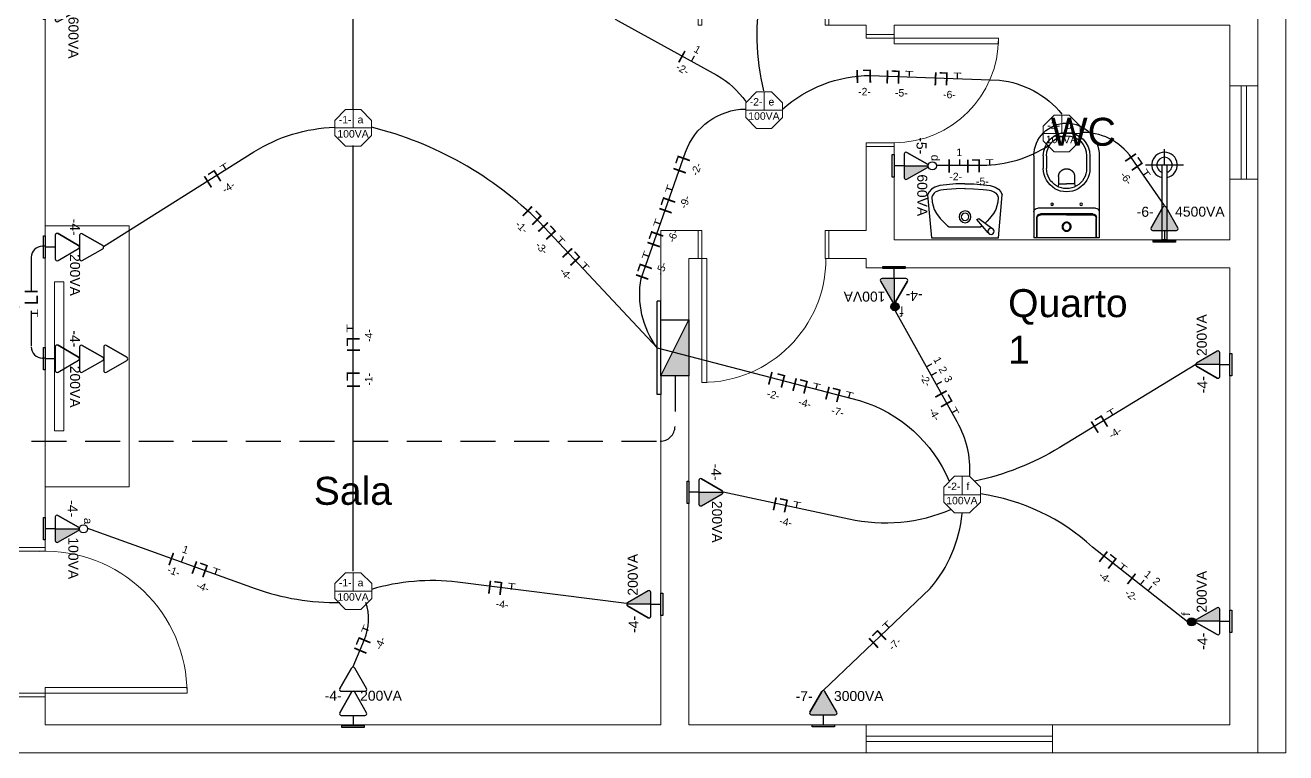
# Model space of a CAD drawing. Header units: millimetres. Extents: x 40 to 176, y -32 to 59.
# Drawn here: x 73.81 to 80.57, y -5.12 to -1.22 of the extents above; entities that cross this region are included whole.
import ezdxf
from ezdxf.enums import TextEntityAlignment as Align

# ---------------------------------------------------------------- set-up
doc = ezdxf.new("R2010")
doc.units = ezdxf.units.MM
doc.linetypes.add('DASHED', pattern=[15, 12, -3])
doc.linetypes.add('HIDDEN', pattern=[0.375, 0.25, -0.125])
doc.layers.get('0').update_dxf_attribs({"lineweight": 30})
for name, color, linetype in [('1 - Circuitos', 7, 'Continuous'), ('22 - Banheiros', 252, 'Continuous'), ('22 - Textos', 7, 'Continuous'), ('5 - Identificadores', 7, 'Continuous'), ('7 - Eletroduto', 6, 'Continuous'), ('8 - Pontos de iluminação', 5, 'Continuous'), ('9 - Pontos de Tomadas', 240, 'Continuous'), ('Pontos de Tomadas', 240, 'Continuous')]:
    doc.layers.add(name, color=color, linetype=linetype)
for name, color, linetype, lineweight in [('21 - Portas', 251, 'Continuous', 9), ('3 - Cozinha', 160, 'Continuous', 20), ('4 - Edificação', 8, 'Continuous', 20), ('6 - Legenda', 7, 'Continuous', 25)]:
    doc.layers.add(name, color=color, linetype=linetype, lineweight=lineweight)
doc.styles.add('Arial0', font='arial.ttf', dxfattribs={"height": 3.14658})
doc.styles.add('SEACAD_Arial', font='arial.ttf')
doc.styles.get("Standard").update_dxf_attribs({"font": 'arial.ttf'})
doc.styles.add('TEXTO_NOMEQUADRO', font='arial.ttf')

# ---------------------------------------------------------------- blocks, each defined once
blk = doc.blocks.new('01lavl91')
at = {"linetype": 'Continuous'}
for p, q in [((0.1253, -0.036), (0.0639, -0.1075)), ((0.0753, -0.1139), (0.1503, -0.0575)), ((-0.085, -0.0692), (0.0857, -0.0692)), ((0.0639, -0.1075), (0.0753, -0.1139))]:
    blk.add_line(p, q, dxfattribs=at)
for points in [[(-0.1997, -0.2393), (-0.1797, -0.0093), (0.1803, -0.0093), (0.2003, -0.2393)], [(-0.1772, -0.2283), (-0.1758, -0.2005), (-0.1652, -0.1606), (-0.1526, -0.1406), (-0.1317, -0.1123), (-0.1188, -0.0991), (-0.106, -0.0859), (-0.0931, -0.074), (-0.085, -0.0692)], [(0.0938, -0.074), (0.0857, -0.0692)], [(0.1779, -0.2283), (0.1765, -0.2005), (0.1659, -0.1606), (0.1533, -0.1406), (0.1323, -0.1123), (0.1195, -0.0991), (0.1091, -0.0885)], [(0.0003, -0.2993), (-0.0477, -0.2981), (-0.0993, -0.2935), (-0.1345, -0.2899), (-0.1613, -0.2816), (-0.1795, -0.2708), (-0.1915, -0.256), (-0.1997, -0.2393)], [(0.0023, -0.2743), (-0.0461, -0.2719), (-0.0975, -0.2686), (-0.1144, -0.2671), (-0.1294, -0.2653), (-0.1385, -0.2633), (-0.151, -0.2586), (-0.1586, -0.2547), (-0.1629, -0.2516), (-0.1647, -0.2496), (-0.1703, -0.2424), (-0.1737, -0.2368), (-0.1772, -0.2283)], [(-0.0016, -0.2743), (0.0468, -0.2719), (0.0982, -0.2686), (0.1151, -0.2671), (0.1301, -0.2653), (0.1391, -0.2633), (0.1517, -0.2586), (0.1593, -0.2547), (0.1635, -0.2516), (0.1653, -0.2496), (0.1709, -0.2424), (0.1744, -0.2368), (0.1779, -0.2283)], [(0.0003, -0.2993), (0.0483, -0.2981), (0.0999, -0.2935), (0.1351, -0.2899), (0.1619, -0.2816), (0.1801, -0.2708), (0.1921, -0.256), (0.2003, -0.2393)]]:
    blk.add_lwpolyline(points, dxfattribs=at)
for centre, radius in [((0.1404, -0.0444), 0.0164), ((0.001, -0.1223), 0.0316), ((0.001, -0.1223), 0.02)]:
    blk.add_circle(centre, radius, dxfattribs=at)
blk = doc.blocks.new('81_P')
at = {"ltscale": 0.05}
for p, q in [((-0.165, 0), (-0.175, 0)), ((-0.175, -0.01), (-0.175, 0)), ((0.175, 0), (0.165, 0))]:
    blk.add_line(p, q, dxfattribs=at)
for p, q in [((0.165, 0), (-0.165, 0)), ((-0.175, -0.44), (-0.175, -0.01)), ((0.175, -0.44), (0.175, -0.01)), ((0.1398, -0.1295), (-0.1398, -0.1295)), ((0, -0.1236), (-0.1384, -0.1236)), ((0, -0.1236), (0.1384, -0.1236)), ((0.155, -0.16), (-0.155, -0.16))]:
    blk.add_line(p, q)
at = {"ltscale": 0.047193}
blk.add_line((0.175, -0.0094), (0.175, 0), dxfattribs=at)
at = {"ltscale": 0.497718}
for p, q in [((-0.1598, -0.01), (-0.1598, -0.1095)), ((0.1598, -0.01), (0.1598, -0.1095))]:
    blk.add_line(p, q, dxfattribs=at)
at = {"ltscale": 0.467891}
for p, q in [((-0.1584, -0.01), (-0.1584, -0.1036)), ((0.1584, -0.01), (0.1584, -0.1036))]:
    blk.add_line(p, q, dxfattribs=at)
at = {"ltscale": 0.078144}
for p, q in [((-0.0429, -0.29), (-0.0455, -0.2746)), ((0.0429, -0.29), (0.0455, -0.2746))]:
    blk.add_line(p, q, dxfattribs=at)
at = {"ltscale": 0.214268}
for p in [(-0.0429, -0.29), (0.0429, -0.29)]:
    blk.add_line(p, (0, -0.29), dxfattribs=at)
at = {"ltscale": 0.197279}
for p, q in [((-0.0429, -0.3295), (-0.0429, -0.29)), ((0.0429, -0.3295), (0.0429, -0.29))]:
    blk.add_line(p, q, dxfattribs=at)
at = {"ltscale": 0.339985}
for p, q in [((-0.125, -0.44), (-0.125, -0.372)), ((-0.1075, -0.44), (-0.1075, -0.372)), ((0.1075, -0.44), (0.1075, -0.372)), ((0.125, -0.44), (0.125, -0.372))]:
    blk.add_line(p, q, dxfattribs=at)
for points in [[(-0.0429, -0.3295), (-0.0428, -0.3307), (-0.0428, -0.332), (-0.0427, -0.3332), (-0.0425, -0.3345), (-0.0424, -0.3357), (-0.0421, -0.3369), (-0.0419, -0.3382), (-0.0416, -0.3394), (-0.0412, -0.3406), (-0.0409, -0.3418), (-0.0405, -0.343), (-0.04, -0.3442), (-0.0395, -0.3453), (-0.039, -0.3465), (-0.0384, -0.3476), (-0.0378, -0.3487), (-0.0372, -0.3498), (-0.0369, -0.3504), (-0.0365, -0.3509), (-0.0362, -0.3515), (-0.0358, -0.352), (-0.0354, -0.3525), (-0.0351, -0.353), (-0.0347, -0.3535), (-0.0343, -0.354), (-0.0339, -0.3545), (-0.0335, -0.355), (-0.0331, -0.3555), (-0.0326, -0.356), (-0.0322, -0.3565), (-0.0318, -0.357), (-0.0313, -0.3574), (-0.0309, -0.3579), (-0.0303, -0.3584)], [(0.0303, -0.3584), (0.0312, -0.3575), (0.0321, -0.3566), (0.033, -0.3556), (0.0338, -0.3547), (0.0346, -0.3537), (0.0354, -0.3526), (0.0361, -0.3516), (0.0368, -0.3505), (0.0374, -0.3494), (0.0381, -0.3483), (0.0386, -0.3472), (0.0392, -0.346), (0.0395, -0.3455), (0.0397, -0.3449), (0.04, -0.3443), (0.0402, -0.3437), (0.0404, -0.3431), (0.0406, -0.3425), (0.0408, -0.3419), (0.041, -0.3413), (0.0412, -0.3407), (0.0414, -0.3401), (0.0415, -0.3395), (0.0417, -0.3389), (0.0418, -0.3383), (0.042, -0.3377), (0.0421, -0.3371), (0.0422, -0.3364), (0.0423, -0.3358), (0.0424, -0.3352), (0.0425, -0.3346), (0.0426, -0.334), (0.0427, -0.3333), (0.0427, -0.3327), (0.0428, -0.3321), (0.0428, -0.3315), (0.0428, -0.3308), (0.0428, -0.3302), (0.0429, -0.3295)], [(-0.0303, -0.3584), (-0.0294, -0.3593), (-0.0284, -0.3602), (-0.0274, -0.361), (-0.0263, -0.3618), (-0.0253, -0.3626), (-0.0242, -0.3633), (-0.0231, -0.364), (-0.022, -0.3647), (-0.0208, -0.3653), (-0.0196, -0.3659), (-0.0184, -0.3665), (-0.0172, -0.367), (-0.016, -0.3675), (-0.0147, -0.368), (-0.0135, -0.3684), (-0.0122, -0.3688), (-0.0116, -0.3689), (-0.0109, -0.3691), (-0.0103, -0.3693), (-0.0096, -0.3694), (-0.009, -0.3695), (-0.0083, -0.3697), (-0.0077, -0.3698), (-0.007, -0.3699), (-0.0063, -0.37), (-0.0057, -0.3701), (-0.005, -0.3702), (-0.0043, -0.3702), (-0.0037, -0.3703), (-0.003, -0.3704), (-0.0023, -0.3704), (-0.0017, -0.3704), (-0.001, -0.3704), (-0.0003, -0.3705), (0, -0.3705)], [(0, -0.3705), (0.0013, -0.3704), (0.0027, -0.3704), (0.004, -0.3703), (0.0053, -0.3701), (0.0067, -0.37), (0.008, -0.3697), (0.0093, -0.3695), (0.0106, -0.3692), (0.0119, -0.3689), (0.0132, -0.3685), (0.0144, -0.3681), (0.0157, -0.3676), (0.0169, -0.3671), (0.0175, -0.3669), (0.0181, -0.3666), (0.0187, -0.3663), (0.0193, -0.3661), (0.0199, -0.3658), (0.0205, -0.3655), (0.0211, -0.3652), (0.0217, -0.3648), (0.0222, -0.3645), (0.0228, -0.3642), (0.0234, -0.3638), (0.0239, -0.3635), (0.0245, -0.3631), (0.025, -0.3628), (0.0255, -0.3624), (0.0261, -0.362), (0.0266, -0.3616), (0.0271, -0.3612), (0.0276, -0.3608), (0.0281, -0.3604), (0.0286, -0.36), (0.0291, -0.3595), (0.0296, -0.3591), (0.0301, -0.3587), (0.0303, -0.3584)]]:
    blk.add_lwpolyline(points)
at = {"linetype": 'DASHED'}
blk.add_circle((0, -0.06), 0.0245, dxfattribs=at)
for centre, radius in [((0, -0.06), 0.02), ((-0.078, -0.18), 0.007), ((0.078, -0.18), 0.007)]:
    blk.add_circle(centre, radius)
for centre, radius, start, end in [((-0.165, -0.01), 0.01, 90, 180.00001), ((-0.1498, -0.01), 0.01, 90, 180.00001), ((-0.1484, -0.01), 0.01, 90, 180.00001), ((0.1484, -0.01), 0.01, 0, 90), ((0.1498, -0.01), 0.01, 0, 90), ((0.165, -0.01), 0.01, 0, 90), ((-0.1398, -0.1095), 0.02, 180.00001, 270), ((-0.1384, -0.1036), 0.02, 180.00001, 270), ((0.1384, -0.1036), 0.02, 270, 0), ((0.1398, -0.1095), 0.02, 270, 0), ((-0.155, -0.14), 0.02, 180.00001, 270), ((0.155, -0.14), 0.02, 270, 0), ((0, -0.372), 0.125, 0, 180.00001), ((0, -0.372), 0.1075, 0, 180.00001), ((0, -0.44), 0.175, 180.00001, 270), ((0, -0.44), 0.125, 180.00001, 270), ((0, -0.44), 0.1075, 180.00001, 270), ((0, -0.44), 0.1075, 270, 0), ((0, -0.44), 0.175, 270, 0), ((0, -0.44), 0.125, 270, 0)]:
    blk.add_arc(centre, radius, start, end)
blk = doc.blocks.new('CHUV')
at = {"ltscale": 0.05}
for p, q in [((0.0027, 0.4455), (0.0027, 0.5407)), ((-0.1103, 0.4455), (0.1156, 0.4455)), ((-0.0106, 0.0003), (-0.0106, 0.4455)), ((0.0156, 0.4455), (0.0156, 0.0003))]:
    blk.add_line(p, q, dxfattribs=at)
at = {"ltscale": 2}
blk.add_line((0.0156, 0.0003), (-0.0106, 0.0003), dxfattribs=at)
at = {"ltscale": 0.05}
for radius, start, end in [(0.076, 279.93583, 260.06417), (0.0459, 286.60149, 253.39851)]:
    blk.add_arc((0.0025, 0.4455), radius, start, end, dxfattribs=at)
blk = doc.blocks.new('TOMADA_ALTA')
at = {"layer": 'Pontos de Tomadas'}
h = blk.add_hatch(color=256, dxfattribs=at)
h.dxf.hatch_style = 1
h.paths.add_polyline_path([(0.0636, 0.0536, 0.577243), (0.072, 0.0682), (0.0084, 0.1784, 0.577564), (-0.0084, 0.1784), (-0.072, 0.0682, 0.577243), (-0.0636, 0.0536)])
for p, q in [((-0.072, 0.0682), (-0.0084, 0.1784)), ((-0.0084, 0.1784), (-0.072, 0.0682)), ((-0.0084, 0.1784), (-0.072, 0.0682)), ((0.072, 0.0682), (0.0084, 0.1784)), ((-0.0636, 0.0536), (0.0636, 0.0536)), ((-0.06, -0.01), (-0.06, 0)), ((-0.06, 0), (0, 0)), ((0, 0.0536), (0, 0)), ((0, 0), (0.06, 0)), ((0.06, 0), (0.06, -0.01)), ((0.06, -0.01), (-0.06, -0.01))]:
    blk.add_line(p, q, dxfattribs=at)
for centre, start, end in [((0, 0.1735), 29.98164, 150.01836), ((-0.0636, 0.0634), 150.01836, 270), ((0.0636, 0.0634), 270, 29.98164)]:
    blk.add_arc(centre, 0.00975, start, end, dxfattribs=at)
at = {"layer": '5 - Identificadores', "color": 7, "style": 'Arial0'}
for tag, p in [('-N-', (-0.1488, 0.1269)), ('VA', (0.0571, 0.1277))]:
    blk.add_attdef(tag, p, '', height=0.0534, dxfattribs=at)
blk = doc.blocks.new('LAMPADA_TETO')
at = {"layer": '8 - Pontos de iluminação', "color": 5, "linetype": 'Continuous', "lineweight": 15, "true_color": 0x000005}
blk.add_lwpolyline([(0.0401, 0.0986), (-0.0412, 0.0986), (-0.0986, 0.0401), (-0.0986, -0.0395), (-0.0412, -0.098), (0.0401, -0.098), (0.0986, -0.0395), (0.0986, 0.0401)], close=True, dxfattribs=at)
for points in [[(0, 0), (0, 0.0986), (0, 0.0986)], [(0.0986, 0), (-0.0986, 0), (-0.0986, 0)]]:
    blk.add_lwpolyline(points, dxfattribs=at)
at = {"layer": '5 - Identificadores', "ltscale": 0.8}
blk.add_attdef('-N-', (-0.0775, 0.0247), '', height=0.04, dxfattribs=at)
at = {"layer": '5 - Identificadores', "ltscale": 0.8, "flags": 4}
blk.add_attdef('I', (0.0233, 0.025), '', height=0.04, dxfattribs=at)
blk.add_attdef('S-VA', text='', height=0.04, dxfattribs=at).set_placement((-0.0012, -0.0514), align=Align.CENTER)
blk = doc.blocks.new('TOMADA MEDIA')
at = {"layer": '9 - Pontos de Tomadas'}
h = blk.add_hatch(color=256, dxfattribs=at)
h.dxf.hatch_style = 1
h.paths.add_polyline_path([(0.0084, 0.1784, 0.268035), (0, 0.1833), (0, 0.0536), (0.0636, 0.0536, 0.577243), (0.072, 0.0682)])
for p, q in [((-0.072, 0.0682), (-0.0084, 0.1784)), ((-0.0084, 0.1784), (-0.072, 0.0682)), ((-0.0084, 0.1784), (-0.072, 0.0682)), ((0, 0.0536), (0, 0.1833)), ((0.072, 0.0682), (0.0084, 0.1784)), ((-0.0636, 0.0536), (0.0636, 0.0536)), ((-0.06, -0.01), (-0.06, 0)), ((-0.06, 0), (0, 0)), ((0, 0.0536), (0, 0)), ((0, 0), (0.06, 0)), ((0.06, 0), (0.06, -0.01)), ((0.06, -0.01), (-0.06, -0.01))]:
    blk.add_line(p, q, dxfattribs=at)
for centre, start, end in [((0, 0.1735), 29.98164, 150.01836), ((-0.0636, 0.0634), 150.01836, 270), ((0.0636, 0.0634), 270, 29.98164)]:
    blk.add_arc(centre, 0.00975, start, end, dxfattribs=at)
at = {"layer": '5 - Identificadores', "color": 7, "style": 'Arial0'}
for tag, p in [('-N-', (-0.1533, 0.1203)), ('VA', (0.046, 0.1242))]:
    blk.add_attdef(tag, p, '', height=0.0534, dxfattribs=at)
blk = doc.blocks.new('CIRCUITO_TOMADA')
at = {"layer": '1 - Circuitos', "color": 1}
blk.add_attdef('I', (-0.074, -0.0364), '', height=0.07, dxfattribs=at)
at = {"layer": '1 - Circuitos', "color": 5}
blk.add_attdef('L', (0.0122, 0.035), '', height=0.07, rotation=180, dxfattribs=at)
at = {"layer": '1 - Circuitos', "color": 7, "width": 1.5}
blk.add_attdef('T', (0.0337, 0.0003), '', height=0.035, dxfattribs=at)
at = {"layer": '5 - Identificadores', "ltscale": 0.8}
blk.add_attdef('-N-', (-0.0167, -0.1035), '', height=0.04, dxfattribs=at)
blk = doc.blocks.new('FASE_RETORNO')
at = {"layer": '1 - Circuitos', "color": 1}
blk.add_attdef('I', (-0.014, -0.0359), '', height=0.07, dxfattribs=at)
at = {"layer": '1 - Circuitos', "color": 3, "width": 1.5}
blk.add_attdef('I', (0.0462, 0.0004), '', height=0.035, dxfattribs=at)
at = {"layer": '5 - Identificadores', "ltscale": 0.8}
for tag, p in [('R', (0.0387, 0.0527)), ('-N-', (0.0004, -0.0772))]:
    blk.add_attdef(tag, p, '', height=0.04, dxfattribs=at)
blk = doc.blocks.new('TOMADA BAIXA')
at = {"layer": '9 - Pontos de Tomadas'}
for p, q in [((-0.072, 0.0682), (-0.0084, 0.1784)), ((-0.0084, 0.1784), (-0.072, 0.0682)), ((-0.0084, 0.1784), (-0.072, 0.0682)), ((0.072, 0.0682), (0.0084, 0.1784)), ((-0.0636, 0.0536), (0.0636, 0.0536)), ((-0.06, -0.01), (-0.06, 0)), ((-0.06, 0), (0, 0)), ((0, 0.0536), (0, 0)), ((0, 0), (0.06, 0)), ((0.06, 0), (0.06, -0.01)), ((0.06, -0.01), (-0.06, -0.01))]:
    blk.add_line(p, q, dxfattribs=at)
for centre, start, end in [((0, 0.1735), 29.98164, 150.01836), ((-0.0636, 0.0634), 150.01836, 270), ((0.0636, 0.0634), 270, 29.98164)]:
    blk.add_arc(centre, 0.00975, start, end, dxfattribs=at)
at = {"layer": '5 - Identificadores', "color": 7, "style": 'Arial0'}
for tag, p in [('-N-', (-0.1524, 0.1329)), ('VA', (0.0376, 0.1329))]:
    blk.add_attdef(tag, p, '', height=0.0534, dxfattribs=at)
blk = doc.blocks.new('CIRCUITO_LAMPADA')
at = {"layer": '1 - Circuitos', "color": 1}
blk.add_attdef('I', (-0.0831, -0.0365), '', height=0.07, dxfattribs=at)
at = {"layer": '1 - Circuitos', "color": 5}
blk.add_attdef('L', (0.0125, 0.035), '', height=0.07, rotation=180, dxfattribs=at)
at = {"layer": '5 - Identificadores', "ltscale": 0.8}
blk.add_attdef('-N-', (-0.066, -0.103), '', height=0.04, dxfattribs=at)
blk = doc.blocks.new('CIRCUITO_3W_INTERRUPTOR')
at = {"layer": '1 - Circuitos', "color": 1}
blk.add_attdef('I', (-0.0712, -0.0364), '', height=0.07, dxfattribs=at)
at = {"layer": '1 - Circuitos', "color": 3, "width": 1.5}
for p in [(-0.0109, -0.0001), (0.0415, 0.0004)]:
    blk.add_attdef('I', p, '', height=0.035, dxfattribs=at)
at = {"layer": '5 - Identificadores', "ltscale": 0.8}
for tag, p in [('R', (-0.0185, 0.0522)), ('R', (0.0409, 0.0518)), ('-N-', (-0.0373, -0.0917))]:
    blk.add_attdef(tag, p, '', height=0.04, dxfattribs=at)
blk = doc.blocks.new('CIRCUITO_3W_RETORNOS')
at = {"layer": '1 - Circuitos', "color": 3, "width": 1.5}
for p in [(-0.0629, -0.0004), (-0.0104, 0.0001), (0.0461, 0.0006)]:
    blk.add_attdef('I', p, '', height=0.035, dxfattribs=at)
at = {"layer": '5 - Identificadores', "ltscale": 0.8}
for tag, p in [('R', (-0.0704, 0.0519)), ('R', (-0.011, 0.0515)), ('R', (0.0456, 0.052)), ('-N-', (-0.0269, -0.0561))]:
    blk.add_attdef(tag, p, '', height=0.04, dxfattribs=at)
blk = doc.blocks.new('*U210')
at = {"layer": '9 - Pontos de Tomadas'}
h = blk.add_hatch(color=256, dxfattribs=at)
h.dxf.hatch_style = 1
h.paths.add_polyline_path([(0.0084, 0.1784, 0.268035), (0, 0.1833), (0, 0.0536), (0.0636, 0.0536, 0.577243), (0.072, 0.0682)])
for p, q in [((-0.072, 0.0682), (-0.0084, 0.1784)), ((-0.0084, 0.1784), (-0.072, 0.0682)), ((-0.0084, 0.1784), (-0.072, 0.0682)), ((0, 0.0536), (0, 0.1833)), ((0.072, 0.0682), (0.0084, 0.1784)), ((-0.0636, 0.0536), (0.0636, 0.0536)), ((-0.06, -0.01), (-0.06, 0)), ((-0.06, 0), (0, 0)), ((0, 0.0536), (0, 0)), ((0, 0), (0.06, 0)), ((0.06, 0), (0.06, -0.01)), ((0.06, -0.01), (-0.06, -0.01))]:
    blk.add_line(p, q, dxfattribs=at)
for centre, start, end in [((0, 0.1735), 29.98164, 150.01836), ((-0.0636, 0.0634), 150.01836, 270), ((0.0636, 0.0634), 270, 29.98164)]:
    blk.add_arc(centre, 0.00975, start, end, dxfattribs=at)
at = {"layer": '5 - Identificadores', "color": 7, "style": 'Arial0'}
for tag, p in [('-N-', (-0.1533, 0.1203)), ('VA', (0.046, 0.1242))]:
    blk.add_attdef(tag, p, '', height=0.0534, dxfattribs=at)

msp = doc.modelspace()

# ---------------------------------------------------------------- hatches: boundary and pattern name
at = {"layer": '7 - Eletroduto'}
h = msp.add_hatch(color=256, dxfattribs=at)
h.dxf.hatch_style = 1
h.paths.add_polyline_path([(77.3708, -3.0975), (77.3708, -2.7975), (77.2208, -3.0975)])
at = {"layer": '9 - Pontos de Tomadas'}
h = msp.add_hatch(color=256, dxfattribs=at)
h.dxf.hatch_style = 1
h.paths.add_polyline_path([(78.4536, -2.7268, 1), (78.4976, -2.7268, 1)])
h = msp.add_hatch(color=256, dxfattribs=at)
h.dxf.hatch_style = 1
h.paths.add_polyline_path([(80.0439, -4.4155, 1), (80.0879, -4.4155, 1)])

# ---------------------------------------------------------------- linework, layer by layer
at = {"layer": '21 - Portas'}
for p, q in [((80.3308, -1.5427), (80.3308, -2.0427)), ((80.3608, -1.5427), (80.3608, -2.0427)), ((78.3208, -5.0277), (79.3208, -5.0277)), ((78.3208, -5.0577), (79.3208, -5.0577))]:
    msp.add_line(p, q, dxfattribs=at)
for points in [[(77.4208, -1.0677), (77.4208, -1.2177), (77.4408, -1.2177), (77.4408, -1.0677)], [(78.1008, -1.0677), (78.1008, -1.2177), (78.1208, -1.2177), (78.1208, -1.0677)], [(78.4708, -1.2677), (78.3208, -1.2677), (78.3208, -1.2877), (78.4708, -1.2877)], [(78.4708, -1.2877), (78.4708, -1.3177), (79.0308, -1.3177), (79.0308, -1.2877)], [(80.2708, -1.5427), (80.2708, -2.0427), (80.4208, -2.0427), (80.4208, -1.5427)], [(78.4708, -1.8477), (78.3208, -1.8477), (78.3208, -1.8677), (78.4708, -1.8677)], [(77.4208, -2.4677), (77.4208, -2.3177), (77.4408, -2.3177), (77.4408, -2.4677)], [(78.1008, -2.4677), (78.1008, -2.3177), (78.1208, -2.3177), (78.1208, -2.4677)], [(77.4408, -2.4677), (77.4671, -2.4677), (77.4671, -3.1327), (77.4408, -3.1327)], [(73.9208, -4.0377), (73.7708, -4.0377), (73.7708, -4.0177), (73.9208, -4.0177)], [(73.9208, -4.8177), (73.7708, -4.8177), (73.7708, -4.7977), (73.9208, -4.7977)], [(73.9208, -4.7977), (73.9208, -4.7677), (74.6808, -4.7677), (74.6808, -4.7977)], [(78.3208, -5.1177), (79.3208, -5.1177), (79.3208, -4.9677), (78.3208, -4.9677)]]:
    msp.add_lwpolyline(points, close=True, dxfattribs=at)
for centre, radius, start, end in [((78.4708, -1.2877), 0.56, 270, 0), ((77.4408, -2.4677), 0.665, 270, 0), ((73.9208, -4.7977), 0.76, 0, 92.26226)]:
    msp.add_arc(centre, radius, start, end, dxfattribs=at)
at = {"layer": '3 - Cozinha'}
for points in [[(74.3708, -3.6927), (74.3708, -2.2927), (73.9208, -2.2927), (73.9208, -3.6927)], [(74.0208, -3.3927), (74.0208, -2.5927), (73.9708, -2.5927), (73.9708, -3.3927)]]:
    msp.add_lwpolyline(points, close=True, dxfattribs=at)
at = {"layer": '4 - Edificação'}
for p, q in [((80.4208, 1.8823), (80.4208, -4.9677)), ((73.9208, -4.0177), (73.9208, 1.7323)), ((78.1208, -1.2177), (78.3208, -1.2177)), ((78.3208, -1.2177), (78.3208, -1.2677)), ((78.4708, -1.2177), (80.2708, -1.2177)), ((78.4708, -1.2177), (78.4708, -1.2677)), ((80.2708, -1.2177), (80.2708, -2.3677)), ((78.3208, -1.8677), (78.3208, -2.3177)), ((78.4708, -1.8677), (78.4708, -2.3677)), ((77.2208, -4.9677), (77.2208, -2.3177)), ((77.2208, -2.3177), (77.4208, -2.3177)), ((77.4208, -2.3177), (77.4208, -2.4677)), ((78.1208, -2.3177), (78.3208, -2.3177)), ((80.2708, -2.3677), (78.4708, -2.3677)), ((77.4208, -2.4677), (77.3708, -2.4677)), ((77.3708, -2.4677), (77.3708, -4.9677)), ((78.1208, -2.4677), (78.3208, -2.4677)), ((78.3208, -2.4677), (78.3208, -2.5177)), ((78.3208, -2.5177), (80.2708, -2.5177)), ((80.2708, -2.5177), (80.2708, -4.9677)), ((73.9208, -4.0177), (73.7708, -4.0177)), ((73.7708, -4.8177), (73.9208, -4.8177)), ((73.9208, -4.8177), (73.9208, -4.9677)), ((73.9208, -4.9677), (77.2208, -4.9677)), ((76.1708, -4.9677), (76.1708, -4.9677)), ((77.3708, -4.9677), (80.2708, -4.9677)), ((80.4208, -4.9677), (80.4208, -5.1177)), ((55.6708, -5.1177), (80.4208, -5.1177))]:
    msp.add_line(p, q, dxfattribs=at)
msp.add_lwpolyline([(53.5708, -5.1177), (80.5708, -5.1177), (80.5708, 2.8823), (53.5708, 2.8823)], close=True, dxfattribs=at)
at = {"layer": '7 - Eletroduto'}
for p, q in [((73.9208, -2.4019), (73.9058, -2.4019)), ((77.2208, -2.6975), (77.2008, -2.6975)), ((77.2008, -3.1975), (77.2008, -2.6975)), ((77.2208, -2.7975), (77.2208, -2.6975)), ((77.2208, -3.0975), (77.2208, -2.7975)), ((77.2208, -2.7975), (77.3708, -2.7975)), ((77.2208, -3.0975), (77.3708, -2.7975)), ((77.3708, -2.7975), (77.3708, -3.0975)), ((73.9208, -3.0019), (73.9058, -3.0019)), ((77.3708, -3.0975), (77.2208, -3.0975)), ((77.2208, -3.0975), (77.2208, -3.1975)), ((77.2208, -3.1975), (77.2008, -3.1975))]:
    msp.add_line(p, q, dxfattribs=at)
at = {"layer": '7 - Eletroduto', "linetype": 'HIDDEN', "ltscale": 0.75}
for p, q in [((73.8458, -2.4619), (73.8458, -2.9419)), ((77.2967, -3.1012), (77.2967, -3.3679)), ((70.3967, -3.4479), (77.2167, -3.4479))]:
    msp.add_line(p, q, dxfattribs=at)
at = {"layer": '7 - Eletroduto'}
for points in [[(77.7736, -1.5687, -0.110493), (77.7611, -1.03), (77.9916, -0.2708, -0.333735), (78.728, 0.3309, -114.141172)], [(76.9935, -1.0045, 0.589032), (76.9927, -1.1946), (77.5215, -1.4851, -0.106433), (77.6756, -1.6272, -0.266852)], [(77.8728, -1.667, -0.179447), (78.3432, -1.4866), (79.0353, -1.5121, -0.196648), (79.3708, -1.6941, 0.087616)], [(77.2008, -2.9475, -0.206387), (77.1152, -2.5746), (77.353, -1.8989, -0.314386), (77.6756, -1.667, 2.399391)], [(74.2337, -2.4033), (75.0393, -1.8968, -0.133381), (75.4724, -1.7647, 2.343507)], [(77.2008, -2.9475), (76.5709, -2.2734, 0.136065), (75.6695, -1.7647, -3.420166)], [(79.9208, -2.1844), (79.7443, -1.9288, 0.25816), (79.4694, -1.7924, -1.805639)], [(78.6981, -1.9677), (78.9445, -1.9677, 0.145834), (79.3009, -1.8615, -0.298007)], [(78.4774, -2.7487), (78.8079, -3.3422, -0.140255), (78.8756, -3.6317)], [(77.2008, -2.9475), (78.2863, -3.2296, -0.225243), (78.7656, -3.6612, 0.344098)], [(80.0885, -3.036), (79.3565, -3.4824, -0.085772), (78.9048, -3.661, -5.004622)], [(77.5541, -3.7185), (78.2277, -3.8631, 0.159269), (78.7782, -3.812, 0.92046)], [(80.0439, -4.4155), (79.5348, -4.015, 0.150566), (78.9339, -3.7297, -1.35805)], [(78.0918, -4.7844), (78.6643, -4.2378, 0.155591), (78.8358, -3.835, 5.20663)], [(74.1477, -3.9133), (75.0455, -4.2365, 0.0915), (75.5009, -4.3115, -0.009714)], [(77.0375, -4.3177), (76.13, -4.2035, 0.105119), (75.6694, -4.2424, 0.74224)], [(75.5708, -4.6547), (75.6319, -4.5101, 0.18066), (75.6402, -4.3115, -1.378536)]]:
    msp.add_lwpolyline(points, format="xyb", dxfattribs=at)
for points in [[(75.5709, -1.6662), (75.5709, 0.2343)], [(75.5708, -4.1441), (75.5708, -1.8628)]]:
    msp.add_lwpolyline(points, dxfattribs=at)
for centre, start, end in [((73.9058, -2.4619), 90, 180), ((73.9058, -2.9419), 180, 270)]:
    msp.add_arc(centre, 0.06, start, end, dxfattribs=at)
at = {"layer": '7 - Eletroduto', "linetype": 'HIDDEN', "ltscale": 0.75}
msp.add_arc((77.2167, -3.3679), 0.08, 270, 0, dxfattribs=at)
at = {"layer": '9 - Pontos de Tomadas'}
for p, q in [((74.1044, -2.3436), (74.1044, -2.4707)), ((74.119, -2.3352), (74.2291, -2.3987)), ((74.2291, -2.3987), (74.119, -2.3352)), ((74.2291, -2.3987), (74.119, -2.3352)), ((74.119, -2.4792), (74.2291, -2.4156)), ((74.1045, -2.9422), (74.1045, -3.0693)), ((74.1191, -2.9338), (74.2292, -2.9973)), ((74.2292, -2.9973), (74.1191, -2.9338)), ((74.2292, -2.9973), (74.1191, -2.9338)), ((74.2341, -2.9422), (74.2341, -3.0693)), ((74.2487, -2.9338), (74.3589, -2.9973)), ((74.3589, -2.9973), (74.2487, -2.9338)), ((74.3589, -2.9973), (74.2487, -2.9338)), ((74.1191, -3.0778), (74.2292, -3.0142)), ((74.2487, -3.0778), (74.3589, -3.0142)), ((75.4992, -4.7736), (75.5627, -4.6634)), ((75.5627, -4.6634), (75.4992, -4.7736)), ((75.5627, -4.6634), (75.4992, -4.7736)), ((75.6432, -4.7736), (75.5796, -4.6634)), ((75.5076, -4.7882), (75.6347, -4.7882))]:
    msp.add_line(p, q, dxfattribs=at)
for centre in [(78.6765, -1.9715), (78.4756, -2.7268), (74.126, -3.9171), (80.0659, -4.4155)]:
    msp.add_circle(centre, 0.022, dxfattribs=at)
for centre, start, end in [((74.1141, -2.3436), 60.01836, 180), ((74.2243, -2.4072), 299.98164, 60.01836), ((74.1141, -2.4707), 180, 299.98164), ((74.1142, -2.9422), 60.01836, 180), ((74.2439, -2.9422), 60.01836, 180), ((74.2244, -3.0058), 299.98164, 60.01836), ((74.354, -3.0058), 299.98164, 60.01836), ((74.1142, -3.0693), 180, 299.98164), ((74.2439, -3.0693), 180, 299.98164), ((75.5712, -4.6683), 29.98164, 150.01836), ((75.5076, -4.7785), 150.01836, 270), ((75.6347, -4.7785), 270, 29.98164)]:
    msp.add_arc(centre, 0.00975, start, end, dxfattribs=at)

# ---------------------------------------------------------------- block references
at = {"layer": '22 - Banheiros', "xscale": -1, "rotation": 180}
for name, p in [('81_P', (79.3958, -2.3577)), ('01lavl91', (78.8505, -2.3669))]:
    msp.add_blockref(name, p, dxfattribs=at)
at = {"layer": '22 - Banheiros', "xscale": 0.900000000000091, "yscale": 0.900000000000091, "zscale": 0.900000000000091}
msp.add_blockref('CHUV', (79.9185, -2.3679), dxfattribs=at)
at = {"layer": '6 - Legenda', "color": 142}
msp.add_blockref('TOMADA_ALTA', (79.9205, -2.3714), dxfattribs=at).add_auto_attribs({'-N-': '-6-', 'VA': '4500VA'})
at = {"layer": '9 - Pontos de Tomadas', "color": 142}
for name, p, rotation, values in [('TOMADA MEDIA', (73.9212, -1.1264), 270, {'VA': '600VA', '-N-': '-3-'}), ('CIRCUITO_LAMPADA', (78.3435, -1.4903), 0.6345797579992773, {'-N-': '-2-', 'L': 'L', 'I': 'I'}), ('CIRCUITO_TOMADA', (78.4957, -1.4959), 357.8926342800389, {'T': 'T', '-N-': '-5-', 'L': 'L', 'I': 'I'}), ('CIRCUITO_TOMADA', (78.7537, -1.5054), 357.8926342800389, {'T': 'T', '-N-': '-6-', 'L': 'L', 'I': 'I'}), ('*U210', (78.4712, -1.9714), 270, {'VA': '600VA', '-N-': '-5-'}), ('CIRCUITO_TOMADA', (74.8434, -2.0239), 32.15713017007318, {'T': 'T', '-N-': '-4-', 'L': 'L', 'I': 'I'}), ('CIRCUITO_LAMPADA', (77.3432, -1.9314), 70.61071136019817, {'-N-': '-2-', 'L': 'L', 'I': 'I'}), ('CIRCUITO_TOMADA', (79.7745, -1.9757), 304.625668045045, {'T': 'T', '-N-': '-6-', 'L': 'L', 'I': 'I'}), ('CIRCUITO_TOMADA', (77.2648, -2.1542), 70.61071136019817, {'T': 'T', '-N-': '-9-', 'L': 'L', 'I': 'I'}), ('CIRCUITO_LAMPADA', (76.5561, -2.2623), 315.69029502995, {'-N-': '-1-', 'L': 'L', 'I': 'I'}), ('TOMADA BAIXA', (73.9211, -2.407), 270, {'VA': '200VA', '-N-': '-4-'}), ('CIRCUITO_TOMADA', (76.6321, -2.3423), 313.0640335504409, {'T': 'T', '-N-': '-3-', 'L': 'L', 'I': 'I'}), ('CIRCUITO_TOMADA', (77.2009, -2.3359), 70.61071136019817, {'T': 'T', '-N-': '-6-', 'L': 'L', 'I': 'I'}), ('CIRCUITO_TOMADA', (76.762, -2.4813), 313.0640335504409, {'T': 'T', '-N-': '-4-', 'L': 'L', 'I': 'I'}), ('CIRCUITO_TOMADA', (77.1396, -2.5099), 70.61071136019817, {'T': 'T', '-N-': '-5-', 'L': 'L', 'I': 'I'}), ('TOMADA MEDIA', (78.4707, -2.5214), 180, {'VA': '100VA', '-N-': '-4-'}), ('CIRCUITO_TOMADA', (73.8462, -2.7056), 270, {'T': 'T', '-N-': '-4-', 'L': 'L', 'I': 'I'}), ('TOMADA MEDIA', (80.2712, -3.0369), 89.99999999999991, {'VA': '200VA', '-N-': '-4-'}), ('CIRCUITO_TOMADA', (75.5712, -2.8985), 90.00000000000001, {'T': 'T', '-N-': '-4-', 'L': 'L', 'I': 'I'}), ('TOMADA BAIXA', (73.9212, -3.0056), 270, {'VA': '200VA', '-N-': '-4-'}), ('CIRCUITO_LAMPADA', (75.5712, -3.0835), 90.00000000000001, {'-N-': '-1-', 'L': 'L', 'I': 'I'}), ('CIRCUITO_LAMPADA', (77.8755, -3.1264), 345.4320162759371, {'-N-': '-2-', 'L': 'L', 'I': 'I'}), ('CIRCUITO_TOMADA', (77.9968, -3.158), 345.4320162759371, {'T': 'T', '-N-': '-4-', 'L': 'L', 'I': 'I'}), ('CIRCUITO_TOMADA', (78.1729, -3.2037), 345.4320162759371, {'T': 'T', '-N-': '-7-', 'L': 'L', 'I': 'I'}), ('CIRCUITO_TOMADA', (78.7529, -3.2466), 299.1172623212797, {'T': 'T', '-N-': '-4-', 'L': 'L', 'I': 'I'}), ('CIRCUITO_TOMADA', (79.5976, -3.3392), 31.37571757837303, {'T': 'T', '-N-': '-4-', 'L': 'L', 'I': 'I'}), ('TOMADA MEDIA', (77.3712, -3.7214), 270, {'VA': '200VA', '-N-': '-4-'}), ('TOMADA MEDIA', (73.9207, -3.917), 270, {'VA': '100VA', '-N-': '-4-'}), ('CIRCUITO_TOMADA', (77.8912, -3.7945), 347.8853000951764, {'T': 'T', '-N-': '-4-', 'L': 'L', 'I': 'I'}), ('TOMADA MEDIA', (77.2212, -4.3214), 90.00000000000026, {'VA': '200VA', '-N-': '-4-'}), ('CIRCUITO_TOMADA', (79.6409, -4.1027), 321.8080858930248, {'T': 'T', '-N-': '-4-', 'L': 'L', 'I': 'I'}), ('CIRCUITO_TOMADA', (74.7778, -4.1437), 340.2010363283565, {'T': 'T', '-N-': '-4-', 'L': 'L', 'I': 'I'}), ('TOMADA MEDIA', (80.2712, -4.4123), 90.00000000000001, {'VA': '200VA', '-N-': '-4-'}), ('CIRCUITO_TOMADA', (76.3632, -4.2365), 352.828116360341, {'T': 'T', '-N-': '-4-', 'L': 'L', 'I': 'I'}), ('CIRCUITO_TOMADA', (75.6322, -4.5138), 67.12280311592305, {'T': 'T', '-N-': '-4-', 'L': 'L', 'I': 'I'}), ('CIRCUITO_TOMADA', (78.404, -4.4863), 43.66972824369753, {'T': 'T', '-N-': '-7-', 'L': 'L', 'I': 'I'})]:
    msp.add_blockref(name, p, dxfattribs=dict(at, rotation=rotation)).add_auto_attribs(values)
ref = msp.add_blockref('FASE_RETORNO', (77.3343, -1.3858), dxfattribs=dict(at, rotation=331.2191737973231))
ref.add_attrib('R', '1', (77.3935, -1.3582), dxfattribs={"layer": '5 - Identificadores', "ltscale": 0.8, "height": 0.04, "rotation": 331.21917})
ref.add_attrib('-N-', '-2-', (77.2974, -1.4537), dxfattribs={"layer": '5 - Identificadores', "ltscale": 0.8, "height": 0.04, "rotation": 331.21917})
ref.add_attrib('I', 'I', (77.375, -1.4077), dxfattribs={"layer": '1 - Circuitos', "color": 3, "height": 0.035, "rotation": 331.21917, "width": 1.5})
ref.add_attrib('I', 'I', (77.3047, -1.4105), dxfattribs={"layer": '1 - Circuitos', "color": 1, "height": 0.07, "rotation": 331.21917})
ref = msp.add_blockref('LAMPADA_TETO', (77.7746, -1.6732), dxfattribs=at)
ref.add_attrib('-N-', '-2-', (77.6972, -1.6485), dxfattribs={"layer": '5 - Identificadores', "ltscale": 0.8, "height": 0.04})
ref.add_attrib('I', 'e', (77.7979, -1.6482), dxfattribs={"layer": '5 - Identificadores', "ltscale": 0.8, "height": 0.04})
ref.add_attrib('S-VA', '100VA', dxfattribs={"layer": '5 - Identificadores', "ltscale": 0.8, "height": 0.04}).set_placement((77.7734, -1.7246), align=Align.CENTER)
ref = msp.add_blockref('LAMPADA_TETO', (75.5718, -1.7685), dxfattribs=at)
ref.add_attrib('-N-', '-1-', (75.4943, -1.7438), dxfattribs={"layer": '5 - Identificadores', "ltscale": 0.8, "height": 0.04})
ref.add_attrib('I', 'a', (75.5951, -1.7434), dxfattribs={"layer": '5 - Identificadores', "ltscale": 0.8, "height": 0.04})
ref.add_attrib('S-VA', '100VA', dxfattribs={"layer": '5 - Identificadores', "ltscale": 0.8, "height": 0.04}).set_placement((75.5706, -1.8199), align=Align.CENTER)
ref = msp.add_blockref('LAMPADA_TETO', (79.3697, -1.7986), dxfattribs=at)
ref.add_attrib('-N-', '-2-', (79.2923, -1.7739), dxfattribs={"layer": '5 - Identificadores', "ltscale": 0.8, "height": 0.04})
ref.add_attrib('I', 'd', (79.393, -1.7735), dxfattribs={"layer": '5 - Identificadores', "ltscale": 0.8, "height": 0.04})
ref.add_attrib('S-VA', '100VA', dxfattribs={"layer": '5 - Identificadores', "ltscale": 0.8, "height": 0.04}).set_placement((79.3685, -1.85), align=Align.CENTER)
ref = msp.add_blockref('FASE_RETORNO', (78.7668, -1.9714), dxfattribs=at)
ref.add_attrib('R', '1', (78.8055, -1.9187), dxfattribs={"layer": '5 - Identificadores', "ltscale": 0.8, "height": 0.04})
ref.add_attrib('-N-', '-2-', (78.7672, -2.0486), dxfattribs={"layer": '5 - Identificadores', "ltscale": 0.8, "height": 0.04})
ref.add_attrib('I', 'I', (78.813, -1.971), dxfattribs={"layer": '1 - Circuitos', "color": 3, "height": 0.035, "width": 1.5})
ref.add_attrib('I', 'I', (78.7528, -2.0072), dxfattribs={"layer": '1 - Circuitos', "color": 1, "height": 0.07})
for name, p, values in [('CIRCUITO_TOMADA', (78.927, -1.9714), {'T': 'T', '-N-': '-5-', 'L': 'L', 'I': 'I'}), ('TOMADA BAIXA', (75.5712, -4.9714), {'VA': '200VA', '-N-': '-4-'}), ('TOMADA_ALTA', (78.0918, -4.9677), {'-N-': '-7-', 'VA': '3000VA'})]:
    msp.add_blockref(name, p, dxfattribs=at).add_auto_attribs(values)
ref = msp.add_blockref('CIRCUITO_3W_RETORNOS', (78.6689, -3.0956), dxfattribs=dict(at, rotation=299.1172623212796))
ref.add_attrib('I', 'I', (78.6919, -3.1357), dxfattribs={"layer": '1 - Circuitos', "color": 3, "height": 0.035, "rotation": 299.11726, "width": 1.5})
ref.add_attrib('R', '3', (78.7365, -3.1102), dxfattribs={"layer": '5 - Identificadores', "ltscale": 0.8, "height": 0.04, "rotation": 299.11726})
ref.add_attrib('I', 'I', (78.638, -3.0409), dxfattribs={"layer": '1 - Circuitos', "color": 3, "height": 0.035, "rotation": 299.11726, "width": 1.5})
ref.add_attrib('-N-', '-2-', (78.6068, -3.0995), dxfattribs={"layer": '5 - Identificadores', "ltscale": 0.8, "height": 0.04, "rotation": 299.11726})
ref.add_attrib('R', '1', (78.68, -3.0089), dxfattribs={"layer": '5 - Identificadores', "ltscale": 0.8, "height": 0.04, "rotation": 299.11726})
ref.add_attrib('I', 'I', (78.6639, -3.0865), dxfattribs={"layer": '1 - Circuitos', "color": 3, "height": 0.035, "rotation": 299.11726, "width": 1.5})
ref.add_attrib('R', '2', (78.7085, -3.061), dxfattribs={"layer": '5 - Identificadores', "ltscale": 0.8, "height": 0.04, "rotation": 299.11726})
ref = msp.add_blockref('LAMPADA_TETO', (78.8358, -3.7343), dxfattribs=at)
ref.add_attrib('-N-', '-2-', (78.7583, -3.7096), dxfattribs={"layer": '5 - Identificadores', "ltscale": 0.8, "height": 0.04})
ref.add_attrib('I', 'f', (78.8591, -3.7093), dxfattribs={"layer": '5 - Identificadores', "ltscale": 0.8, "height": 0.04})
ref.add_attrib('S-VA', '100VA', dxfattribs={"layer": '5 - Identificadores', "ltscale": 0.8, "height": 0.04}).set_placement((78.8346, -3.7857), align=Align.CENTER)
ref = msp.add_blockref('FASE_RETORNO', (74.5969, -4.0786), dxfattribs=dict(at, rotation=340.2010363283565))
ref.add_attrib('R', '1', (74.6512, -4.0422), dxfattribs={"layer": '5 - Identificadores', "ltscale": 0.8, "height": 0.04, "rotation": 340.20104})
ref.add_attrib('-N-', '-1-', (74.5711, -4.1514), dxfattribs={"layer": '5 - Identificadores', "ltscale": 0.8, "height": 0.04, "rotation": 340.20104})
ref.add_attrib('I', 'I', (74.6406, -4.0939), dxfattribs={"layer": '1 - Circuitos', "color": 3, "height": 0.035, "rotation": 340.20104, "width": 1.5})
ref.add_attrib('I', 'I', (74.5716, -4.1076), dxfattribs={"layer": '1 - Circuitos', "color": 1, "height": 0.07, "rotation": 340.20104})
ref = msp.add_blockref('LAMPADA_TETO', (75.5722, -4.2508), dxfattribs=at)
ref.add_attrib('-N-', '-1-', (75.4947, -4.2261), dxfattribs={"layer": '5 - Identificadores', "ltscale": 0.8, "height": 0.04})
ref.add_attrib('I', 'a', (75.5955, -4.2257), dxfattribs={"layer": '5 - Identificadores', "ltscale": 0.8, "height": 0.04})
ref.add_attrib('S-VA', '100VA', dxfattribs={"layer": '5 - Identificadores', "ltscale": 0.8, "height": 0.04}).set_placement((75.5709, -4.3022), align=Align.CENTER)
ref = msp.add_blockref('CIRCUITO_3W_INTERRUPTOR', (79.7898, -4.2199), dxfattribs=dict(at, rotation=321.8080858930248))
ref.add_attrib('I', 'I', (79.7114, -4.2045), dxfattribs={"layer": '1 - Circuitos', "color": 1, "height": 0.07, "rotation": 321.80809})
ref.add_attrib('I', 'I', (79.7812, -4.2132), dxfattribs={"layer": '1 - Circuitos', "color": 3, "height": 0.035, "rotation": 321.80809, "width": 1.5})
ref.add_attrib('-N-', '-2-', (79.7038, -4.2689), dxfattribs={"layer": '5 - Identificadores', "ltscale": 0.8, "height": 0.04, "rotation": 321.80809})
ref.add_attrib('R', '1', (79.8076, -4.1675), dxfattribs={"layer": '5 - Identificadores', "ltscale": 0.8, "height": 0.04, "rotation": 321.80809})
ref.add_attrib('I', 'I', (79.8227, -4.2452), dxfattribs={"layer": '1 - Circuitos', "color": 3, "height": 0.035, "rotation": 321.80809, "width": 1.5})
ref.add_attrib('R', '2', (79.854, -4.2045), dxfattribs={"layer": '5 - Identificadores', "ltscale": 0.8, "height": 0.04, "rotation": 321.80809})

# ---------------------------------------------------------------- texts
at = {"layer": '22 - Textos', "char_height": 0.15, "attachment_point": 1, "style": 'TEXTO_NOMEQUADRO'}
for s, insert, width in [('{\\C252;WC}', (79.3109, -1.7139), 0.416387), ('{\\C252;Quarto 1}', (79.0823, -2.6325), 0.769014), ('{\\C252;Sala}', (75.3602, -3.6385), 0.67308)]:
    msp.add_mtext(s, dxfattribs=dict(at, insert=insert, width=width))
at = {"layer": '5 - Identificadores', "style": 'SEACAD_Arial'}
for s, rotation, p in [('d', 270, (78.6706, -1.9116)), ('a', 270, (74.1284, -3.8587)), ('f', 88.0367, (80.0563, -4.3838))]:
    msp.add_text(s, height=0.044, rotation=rotation, dxfattribs=at).set_placement(p)
at = {"layer": '5 - Identificadores', "color": 7, "style": 'Arial0'}
msp.add_text('f', height=0.0534, rotation=180, dxfattribs=at).set_placement((78.5226, -2.7247))

doc.saveas('drawing.dxf')
